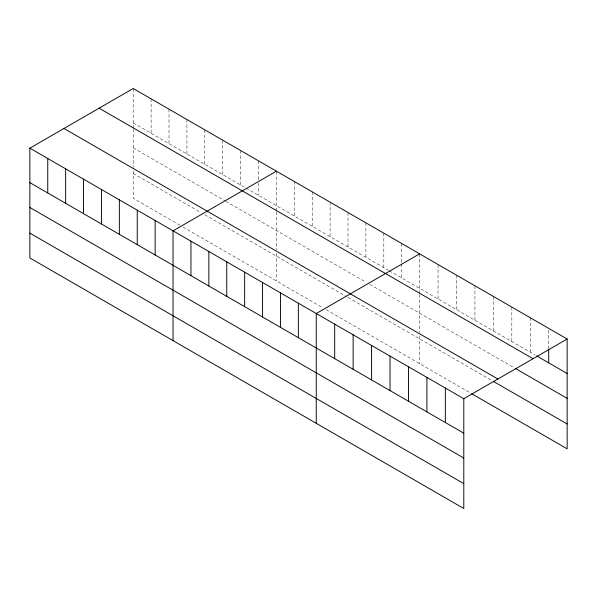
<?xml version="1.0" encoding="UTF-8"?>
<svg xmlns="http://www.w3.org/2000/svg" width="597" height="597" viewBox="0 0 597 597"><rect width="100%" height="100%" fill="white"/><g stroke="black" fill="none" stroke-linecap="round" stroke-linejoin="round"><path stroke-width="0.45" stroke-dasharray="2.98 2.24" d="M133.206 129.183L133.206 167.033M133.206 128.295L133.206 88.498M276.411 211.86L276.411 249.71M276.411 210.972L276.411 171.167M419.609 294.537L419.609 332.387M419.609 293.649L419.609 253.844M133.206 122.967L245.277 187.674M246.054 188.122L388.483 270.351M389.259 270.799L535.076 354.984M133.206 147.825L225.047 200.846M225.823 201.301L365.909 282.18M369.804 284.426L514.226 367.804M133.206 173.436L200.92 212.532M204.808 214.778L346.454 296.552M348.006 297.455L491.779 380.461M179.906 225.256L133.206 198.301L133.206 167.951M183.018 227.054L323.104 307.933M326.216 309.731L470.929 393.281M548.71 330.245L548.71 347.947M530.263 317.731L530.263 352.208M511.823 307.089L511.823 341.559M493.383 296.44L493.383 330.91M474.936 285.791L474.936 320.268M456.496 275.142L456.496 309.619M438.049 264.493L438.049 298.97M419.609 336.051L419.609 363.648M401.706 243.516L401.706 263.083M401.706 264.008L401.706 277.986M383.811 233.181L383.811 267.65M365.909 222.845L365.909 257.322M348.006 212.51L348.006 246.986M330.111 202.174L330.111 236.651M312.209 191.838L312.209 226.315M294.306 181.503L294.306 215.98M276.411 253.374L276.411 280.971M258.508 160.839L258.508 179.473M258.508 183.197L258.508 195.309M240.606 150.504L240.606 184.98M222.711 140.168L222.711 174.645M204.808 129.833L204.808 164.309M186.906 119.497L186.906 153.974M169.011 109.161L169.011 143.638M151.108 98.826L151.108 133.303"/><path stroke-width="0.9" d="M29.85 148.168L463.794 398.699L463.794 508.502L29.85 257.971L29.85 148.168L133.206 88.498L567.15 339.029L567.15 448.832L471.727 393.744M276.411 171.167L173.048 230.845L173.048 340.648M419.609 253.844L316.253 313.522L316.253 423.325M463.794 398.699L567.15 339.029M536.681 355.909L567.15 373.506M99.102 108.184L533.039 358.722M515.83 368.737L567.15 398.363M63.961 128.474L497.898 379.013M493.383 381.386L567.15 423.974M29.85 182.645L463.794 433.176M29.85 207.502L463.794 458.033M29.85 233.114L463.794 483.645M548.71 348.879L548.71 362.857M445.347 388.057L445.347 422.527M426.907 377.408L426.907 411.885M408.467 366.759L408.467 401.236M390.02 356.111L390.02 390.587M371.58 345.462L371.58 379.938M353.14 334.813L353.14 369.289M334.693 324.171L334.693 358.64M298.351 303.186L298.351 337.663M280.448 292.851L280.448 327.328M262.553 282.515L262.553 316.992M244.651 272.18L244.651 306.657M226.748 261.844L226.748 296.321M208.853 251.516L208.853 285.985M190.95 241.181L190.95 275.657M155.153 220.509L155.153 254.986M137.25 210.174L137.25 244.651M119.348 199.838L119.348 234.315M101.453 189.503L101.453 223.979M83.55 179.175L83.55 213.644M65.648 168.839L65.648 203.316M47.753 158.504L47.753 192.98"/></g></svg>
